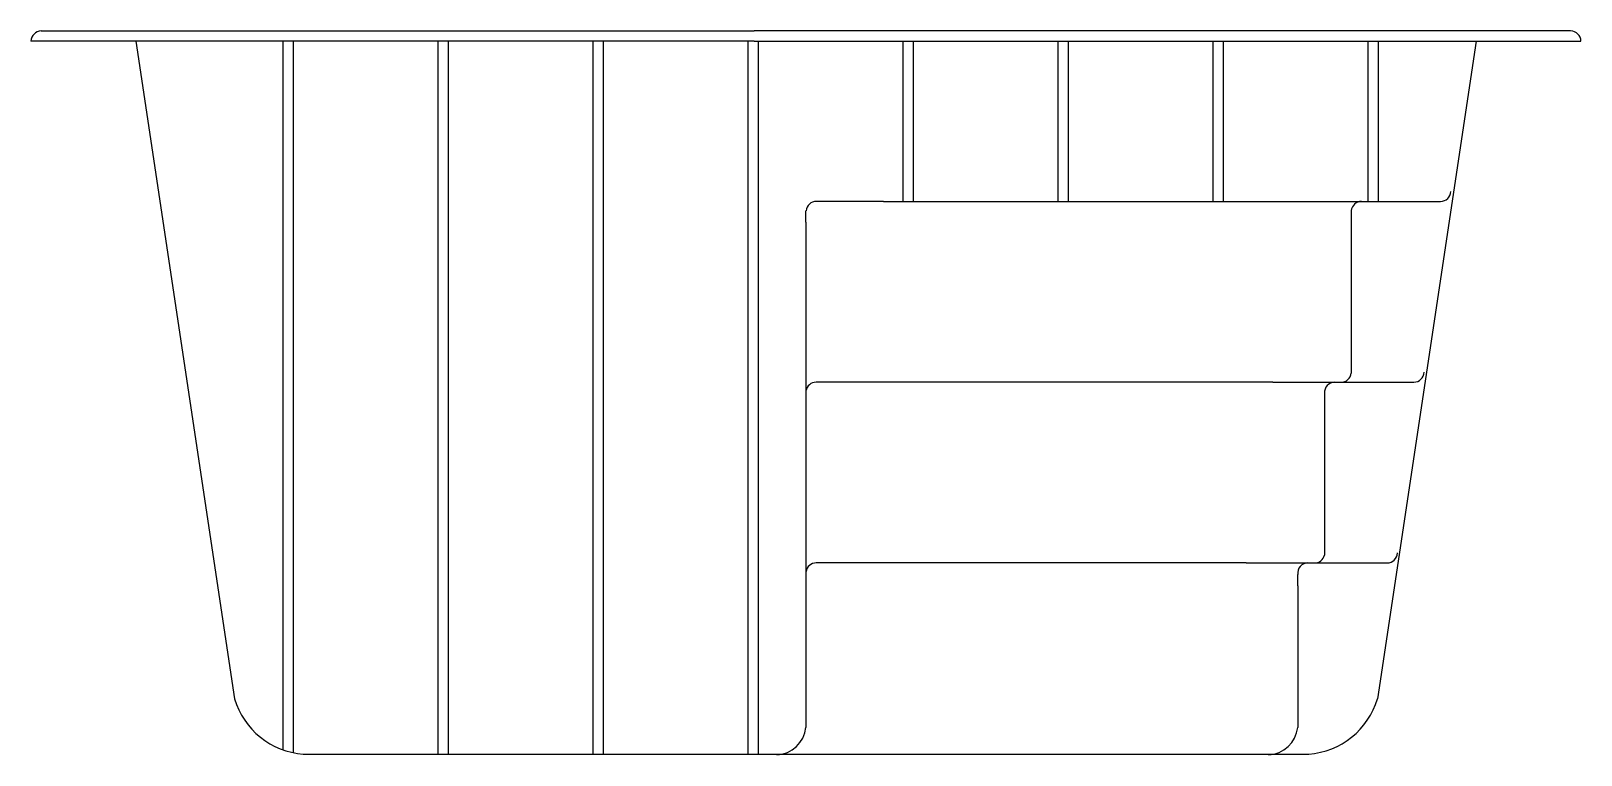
# Model space of a CAD drawing. Extents: x -1084.28 to -1081.28, y 327.17 to 328.57.
import ezdxf

# ---------------------------------------------------------------- set-up
doc = ezdxf.new("R2010")
doc.units = 0
doc.header["$LTSCALE"] = 10
doc.header["$MEASUREMENT"] = 0
doc.layers.add('Piscinas_Fibratec', color=4, linetype='CONTINUOUS')

msp = doc.modelspace()

# ---------------------------------------------------------------- linework, layer by layer
at = {"layer": 'Piscinas_Fibratec', "color": 2}
for p, q in [((-1084.2566, 328.5677), (-1084.0766, 328.5677)), ((-1084.2566, 328.5677), (-1084.0766, 328.5677)), ((-1084.0766, 328.5677), (-1082.8766, 328.5677)), ((-1084.0766, 328.5677), (-1082.8766, 328.5677)), ((-1082.6766, 328.5677), (-1082.8766, 328.5677)), ((-1082.6766, 328.5677), (-1082.8766, 328.5677)), ((-1081.4766, 328.5677), (-1082.6766, 328.5677)), ((-1081.4766, 328.5677), (-1082.6766, 328.5677)), ((-1081.2966, 328.5677), (-1081.4766, 328.5677)), ((-1081.2966, 328.5677), (-1081.4766, 328.5677)), ((-1084.0736, 328.5477), (-1084.2766, 328.5477)), ((-1084.0736, 328.5477), (-1084.2766, 328.5477)), ((-1082.8766, 328.5477), (-1084.0736, 328.5477)), ((-1082.8766, 328.5477), (-1084.0736, 328.5477)), ((-1082.8766, 328.5477), (-1082.6766, 328.5477)), ((-1082.8766, 328.5477), (-1082.6766, 328.5477)), ((-1082.6766, 328.5477), (-1081.4795, 328.5477)), ((-1082.6766, 328.5477), (-1081.4795, 328.5477)), ((-1081.4795, 328.5477), (-1081.2766, 328.5477)), ((-1081.4795, 328.5477), (-1081.2766, 328.5477))]:
    msp.add_line(p, q, dxfattribs=at)
at = {"layer": 'Piscinas_Fibratec'}
for p, q in [((-1084.0736, 328.5477), (-1083.8824, 327.2747)), ((-1084.0736, 328.5477), (-1083.8824, 327.2747)), ((-1081.4795, 328.5477), (-1081.6707, 327.2747)), ((-1081.4795, 328.5477), (-1081.6707, 327.2747)), ((-1082.6266, 328.2377), (-1082.7566, 328.2377)), ((-1082.6266, 328.2377), (-1082.7566, 328.2377)), ((-1082.6266, 328.2377), (-1081.8213, 328.2377)), ((-1082.6266, 328.2377), (-1081.8213, 328.2377)), ((-1081.8213, 328.2377), (-1081.7213, 328.2377)), ((-1081.8213, 328.2377), (-1081.7213, 328.2377)), ((-1081.7213, 328.2377), (-1081.5484, 328.2377)), ((-1081.7213, 328.2377), (-1081.5484, 328.2377)), ((-1082.7766, 328.1978), (-1082.7766, 328.2197)), ((-1082.7766, 328.1978), (-1082.7766, 328.2197)), ((-1081.7213, 328.2199), (-1081.7213, 327.9054)), ((-1081.7213, 328.2199), (-1081.7213, 327.9054)), ((-1082.7766, 328.1978), (-1082.7766, 327.219)), ((-1082.7766, 328.1978), (-1082.7766, 327.219)), ((-1081.873, 327.8877), (-1082.7568, 327.8877)), ((-1081.873, 327.8877), (-1082.7568, 327.8877)), ((-1081.873, 327.8877), (-1081.773, 327.8877)), ((-1081.873, 327.8877), (-1081.773, 327.8877)), ((-1081.773, 327.8877), (-1081.6002, 327.8877)), ((-1081.773, 327.8877), (-1081.6002, 327.8877)), ((-1081.773, 327.8664), (-1081.773, 327.5528)), ((-1081.773, 327.8664), (-1081.773, 327.5528)), ((-1081.9248, 327.5377), (-1082.7568, 327.5377)), ((-1081.9248, 327.5377), (-1082.7568, 327.5377)), ((-1081.9248, 327.5377), (-1081.8248, 327.5377)), ((-1081.9248, 327.5377), (-1081.8248, 327.5377)), ((-1081.8248, 327.5377), (-1081.6519, 327.5377)), ((-1081.8248, 327.5377), (-1081.6519, 327.5377)), ((-1081.8248, 327.4933), (-1081.8248, 327.5151)), ((-1081.8248, 327.4933), (-1081.8248, 327.5151)), ((-1081.8248, 327.4933), (-1081.8248, 327.219)), ((-1081.8248, 327.4933), (-1081.8248, 327.219)), ((-1083.7494, 327.1677), (-1081.8037, 327.1677)), ((-1083.7494, 327.1677), (-1081.8037, 327.1677))]:
    msp.add_line(p, q, dxfattribs=at)
at = {"layer": 'Piscinas_Fibratec', "color": 1}
for p, q in [((-1083.7886, 327.1759), (-1083.7886, 328.5477)), ((-1083.7886, 327.1759), (-1083.7886, 328.5477)), ((-1083.7686, 327.1704), (-1083.7686, 328.5477)), ((-1083.7686, 327.1704), (-1083.7686, 328.5477)), ((-1083.4886, 327.1677), (-1083.4886, 328.5477)), ((-1083.4886, 327.1677), (-1083.4886, 328.5477)), ((-1083.4686, 327.1677), (-1083.4686, 328.5477)), ((-1083.4686, 327.1677), (-1083.4686, 328.5477)), ((-1083.1886, 327.1677), (-1083.1886, 328.5477)), ((-1083.1886, 327.1677), (-1083.1886, 328.5477)), ((-1083.1686, 327.1677), (-1083.1686, 328.5477)), ((-1083.1686, 327.1677), (-1083.1686, 328.5477)), ((-1082.8886, 327.1677), (-1082.8886, 328.5477)), ((-1082.8886, 327.1677), (-1082.8886, 328.5477)), ((-1082.8686, 327.1677), (-1082.8686, 328.5477)), ((-1082.8686, 327.1677), (-1082.8686, 328.5477)), ((-1082.5886, 328.2377), (-1082.5886, 328.5477)), ((-1082.5886, 328.2377), (-1082.5886, 328.5477)), ((-1082.5686, 328.2377), (-1082.5686, 328.5477)), ((-1082.5686, 328.2377), (-1082.5686, 328.5477)), ((-1082.2886, 328.2377), (-1082.2886, 328.5477)), ((-1082.2886, 328.2377), (-1082.2886, 328.5477)), ((-1082.2686, 328.2377), (-1082.2686, 328.5477)), ((-1082.2686, 328.2377), (-1082.2686, 328.5477)), ((-1081.9886, 328.2377), (-1081.9886, 328.5477)), ((-1081.9886, 328.2377), (-1081.9886, 328.5477)), ((-1081.9686, 328.2377), (-1081.9686, 328.5477)), ((-1081.9686, 328.2377), (-1081.9686, 328.5477)), ((-1081.6886, 328.2377), (-1081.6886, 328.5477)), ((-1081.6886, 328.2377), (-1081.6886, 328.5477)), ((-1081.6686, 328.2377), (-1081.6686, 328.5477)), ((-1081.6686, 328.2377), (-1081.6686, 328.5477))]:
    msp.add_line(p, q, dxfattribs=at)
at = {"layer": 'Piscinas_Fibratec', "color": 2}
for centre, start, end in [((-1084.2566, 328.5477), 90, 180), ((-1084.2566, 328.5477), 90, 180), ((-1081.2966, 328.5477), 0, 90), ((-1081.2966, 328.5477), 0, 90)]:
    msp.add_arc(centre, 0.02, start, end, dxfattribs=at)
at = {"layer": 'Piscinas_Fibratec'}
for centre, radius, start, end in [((-1082.7566, 328.2177), 0.02, 90, 174.3543), ((-1082.7566, 328.2177), 0.02, 90, 174.3543), ((-1081.7014, 328.2177), 0.02, 90, 173.5955), ((-1081.7014, 328.2177), 0.02, 90, 173.5955), ((-1081.5484, 328.2577), 0.02, 270, 357.924), ((-1081.5484, 328.2577), 0.02, 270, 357.924), ((-1081.7411, 327.9077), 0.02, 270, 353.3555), ((-1081.7411, 327.9077), 0.02, 270, 353.3555), ((-1081.6002, 327.9077), 0.02, 270, 358.0627), ((-1081.6002, 327.9077), 0.02, 270, 358.0627), ((-1082.7568, 327.8677), 0.02, 90, 171.4631), ((-1082.7568, 327.8677), 0.02, 90, 171.4631), ((-1081.7531, 327.8677), 0.02, 90, 183.9044), ((-1081.7531, 327.8677), 0.02, 90, 183.9044), ((-1081.7924, 327.5577), 0.02, 270, 345.8887), ((-1081.7924, 327.5577), 0.02, 270, 345.8887), ((-1081.6519, 327.5577), 0.02, 270, 358.0502), ((-1081.6519, 327.5577), 0.02, 270, 358.0502), ((-1082.7568, 327.5177), 0.02, 90, 170.563), ((-1082.7568, 327.5177), 0.02, 90, 170.563), ((-1081.805, 327.5177), 0.02, 90, 187.3756), ((-1081.805, 327.5177), 0.02, 90, 187.3756), ((-1083.7386, 327.3173), 0.15, 196.5003, 265.8379), ((-1083.7386, 327.3173), 0.15, 196.5003, 265.8379), ((-1081.8145, 327.3173), 0.15, 274.1621, 343.4997), ((-1081.8145, 327.3173), 0.15, 274.1621, 343.4997), ((-1082.8362, 327.2258), 0.06, 272.8728, 353.5587), ((-1082.8362, 327.2258), 0.06, 272.8728, 353.5587), ((-1081.8844, 327.2258), 0.06, 272.8728, 353.5587), ((-1081.8844, 327.2258), 0.06, 272.8728, 353.5587)]:
    msp.add_arc(centre, radius, start, end, dxfattribs=at)

doc.saveas('drawing.dxf')
